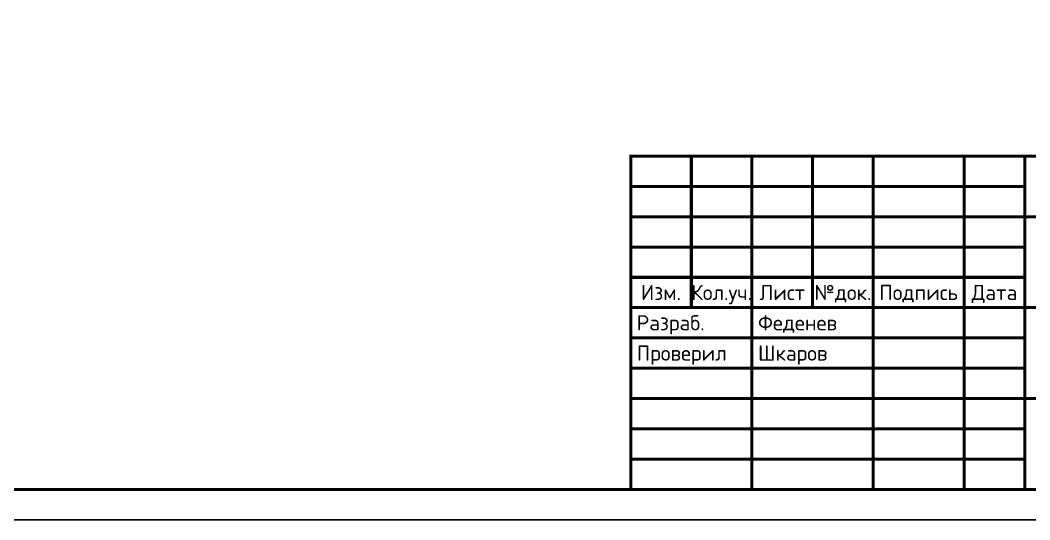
# Model space of a CAD drawing. Header units: millimetres. Extents: x -112426 to 6776, y 1218 to 38707.
# Drawn here: x 3219.2 to 3385.8, y 1401.2 to 1483.6 of the extents above; entities that cross this region are included whole.
import ezdxf
from ezdxf.enums import TextEntityAlignment as Align

# ---------------------------------------------------------------- set-up
doc = ezdxf.new("R2010")
doc.units = ezdxf.units.MM
doc.styles.add('-ISOCPEUR-', font='isocpeur.ttf')

msp = doc.modelspace()

# ---------------------------------------------------------------- linework, layer by layer
msp.add_line((1042.939, 1401.16), (6319.699, 1401.16))
msp.add_lwpolyline([(2915.92, 1821.16), (3509.92, 1821.16), (3509.92, 1401.16), (2915.92, 1401.16)], close=True)
at = {"const_width": 0.5}
msp.add_lwpolyline([(2935.92, 1816.16), (3504.92, 1816.16), (3504.92, 1406.16), (2935.92, 1406.16)], close=True, dxfattribs=at)
for points in [[(3319.92, 1406.16), (3319.92, 1461.16), (3504.92, 1461.16)], [(3329.92, 1461.16), (3329.92, 1436.16)], [(3339.92, 1461.16), (3339.92, 1406.16)], [(3349.92, 1461.16), (3349.92, 1436.16)], [(3359.92, 1461.16), (3359.92, 1406.16)], [(3374.92, 1461.16), (3374.92, 1406.16)], [(3384.92, 1461.16), (3384.92, 1406.16)], [(3319.92, 1456.16), (3384.92, 1456.16)], [(3319.92, 1451.16), (3384.92, 1451.16)], [(3384.92, 1451.16), (3504.92, 1451.16)], [(3319.92, 1446.16), (3384.92, 1446.16)], [(3319.92, 1441.16), (3384.92, 1441.16)], [(3319.92, 1436.16), (3504.92, 1436.16)], [(3319.92, 1431.16), (3384.92, 1431.16)], [(3319.92, 1426.16), (3384.92, 1426.16)], [(3319.92, 1421.16), (3384.92, 1421.16)], [(3384.92, 1421.16), (3504.92, 1421.16)], [(3319.92, 1416.16), (3384.92, 1416.16)], [(3319.92, 1411.16), (3384.92, 1411.16)]]:
    msp.add_lwpolyline(points, dxfattribs=at)

# ---------------------------------------------------------------- texts
at = {"style": '-ISOCPEUR-'}
for s, p in [('Изм.', (3324.92, 1438.66)), ('Кол.уч.', (3334.92, 1438.66)), ('Лист', (3344.92, 1438.66)), ('№док.', (3354.92, 1438.66)), ('Подпись', (3367.42, 1438.66)), ('Дата', (3379.92, 1438.66))]:
    msp.add_text(s, height=2.5, dxfattribs=at).set_placement(p, align=Align.MIDDLE_CENTER)
for s, p in [('Разраб.', (3320.92, 1433.66)), ('Феденев', (3340.92, 1433.66)), ('Проверил', (3320.92, 1428.66)), ('Шкаров', (3340.92, 1428.66))]:
    msp.add_text(s, height=2.5, dxfattribs=at).set_placement(p, align=Align.MIDDLE_LEFT)

doc.saveas('drawing.dxf')
